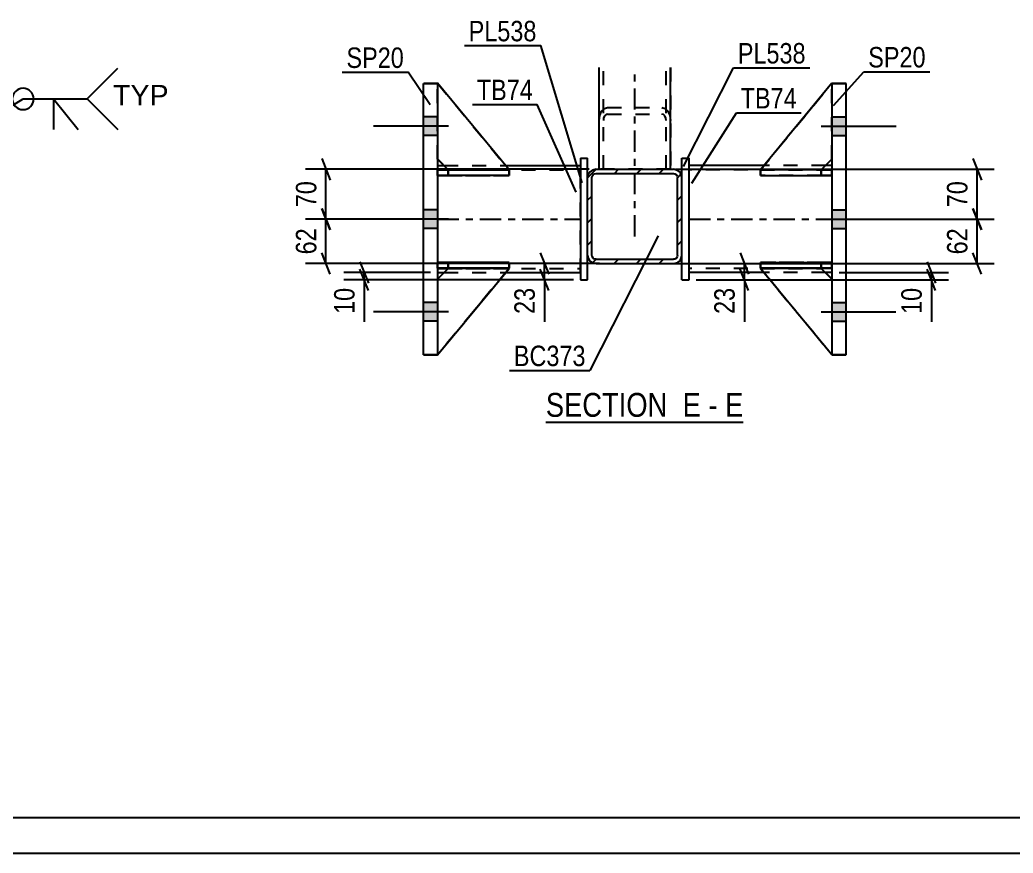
# Model space of a CAD drawing. Header units: millimetres. Extents: x -78 to 763, y -436 to 158.
# Drawn here: x 161.4 to 300.4, y -435.8 to -319.1 of the extents above; entities that cross this region are included whole.
import ezdxf

# ---------------------------------------------------------------- set-up
doc = ezdxf.new("R2010")
doc.units = ezdxf.units.MM
doc.linetypes.add('DXK_LINE_DOT2', pattern=[3.9198, 1.9599, -1.9599])
doc.linetypes.add('DXK_LINE_DOT3', pattern=[5.9187, 2.979, -0.9799, 0.9799, -0.9799])
doc.styles.add('Arial', font='ARIAL.TTF', dxfattribs={"height": 0.2})
doc.styles.add('Arial Narrow', font='ARIALN.TTF', dxfattribs={"height": 0.2})

# ---------------------------------------------------------------- blocks, each defined once
blk = doc.blocks.new('Unknown-814184979-18 - 1252')
at = {"color": 6, "linetype": 'Continuous'}
blk.add_line((235.02, -375.45), (262.66, -375.45), dxfattribs=at)
at = {"color": 0, "linetype": 'Continuous'}
for points in [[(253.12, -374.7), (253.12, -371.2), (235.02, -371.2), (235.02, -374.7)], [(256.73, -374.7), (256.73, -371.2), (254.17, -371.2), (254.17, -374.7)], [(259.06, -374.7), (259.06, -371.2), (257.78, -371.2), (257.78, -374.7)], [(262.66, -374.7), (262.66, -371.2), (260.11, -371.2), (260.11, -374.7)]]:
    blk.add_wipeout(points, dxfattribs=at)
at = {"color": 7, "linetype": 'Continuous', "style": 'Arial Narrow'}
for s, p in [('SECTION ', (235.02, -374.7)), ('E', (254.17, -374.7)), ('E', (260.11, -374.7)), ('-', (257.78, -374.7))]:
    blk.add_text(s, height=3.34, dxfattribs=at).set_placement(p)
blk = doc.blocks.new('Unknown-814184979-1135')
at = {"color": 5, "linetype": 'Continuous'}
for p, q in [((-72.57, -430.79), (758.43, -430.79)), ((-77.57, -435.79), (763.43, -435.79))]:
    blk.add_line(p, q, dxfattribs=at)
blk = doc.blocks.new('Part-814184979-1333 - 1252')
at = {"color": 7, "linetype": 'DXK_LINE_DOT2'}
for p, q in [((275.07, -328.01), (265.07, -340.12)), ((265.07, -340.12), (275.07, -328.01)), ((275.07, -338.62), (275.07, -328.01)), ((273.57, -340.12), (275.07, -338.62)), ((273.57, -340.12), (275.07, -338.62)), ((265.07, -340.12), (273.57, -340.12)), ((265.07, -340.12), (265.07, -340.12)), ((273.57, -340.12), (265.07, -340.12)), ((273.57, -340.12), (273.57, -340.12))]:
    blk.add_line(p, q, dxfattribs=at)
blk = doc.blocks.new('Bolt-814184979-1442 - 1252')
at = {"linetype": 'Continuous'}
for points in [[(277.07, -335.32), (277.07, -332.72), (275.07, -332.72), (275.07, -335.32)], [(277.07, -335.32), (277.07, -332.72), (275.07, -332.72), (275.07, -335.32)], [(277.07, -335.32), (277.07, -332.72), (275.07, -332.72), (275.07, -335.32)], [(277.07, -348.32), (277.07, -345.72), (275.07, -345.72), (275.07, -348.32)], [(277.07, -348.32), (277.07, -345.72), (275.07, -345.72), (275.07, -348.32)], [(277.07, -361.32), (277.07, -358.72), (275.07, -358.72), (275.07, -361.32)], [(277.07, -361.32), (277.07, -358.72), (275.07, -358.72), (275.07, -361.32)], [(277.07, -361.32), (277.07, -358.72), (275.07, -358.72), (275.07, -361.32)]]:
    blk.add_hatch(color=1, dxfattribs=at).paths.add_polyline_path(points)
at = {"color": 1, "linetype": 'Continuous'}
for p, q in [((275.07, -332.72), (277.07, -332.72)), ((275.07, -332.72), (277.07, -332.72)), ((275.07, -332.72), (277.07, -332.72)), ((273.57, -334.02), (284.07, -334.02)), ((273.57, -334.02), (284.07, -334.02)), ((273.57, -334.02), (284.07, -334.02)), ((275.07, -335.32), (277.07, -335.32)), ((275.07, -335.32), (277.07, -335.32)), ((275.07, -335.32), (277.07, -335.32)), ((275.07, -345.72), (277.07, -345.72)), ((275.07, -345.72), (277.07, -345.72)), ((273.57, -347.02), (284.07, -347.02)), ((273.57, -347.02), (284.07, -347.02)), ((275.07, -348.32), (277.07, -348.32)), ((275.07, -348.32), (277.07, -348.32)), ((275.07, -358.72), (277.07, -358.72)), ((275.07, -358.72), (277.07, -358.72)), ((275.07, -358.72), (277.07, -358.72)), ((273.57, -360.02), (284.07, -360.02)), ((273.57, -360.02), (284.07, -360.02)), ((273.57, -360.02), (284.07, -360.02)), ((275.07, -361.32), (277.07, -361.32)), ((275.07, -361.32), (277.07, -361.32)), ((275.07, -361.32), (277.07, -361.32))]:
    blk.add_line(p, q, dxfattribs=at)
blk = doc.blocks.new('Part-814184979-1257 - 1252')
at = {"color": 7, "linetype": 'DXK_LINE_DOT2'}
for p, q in [((242.47, -340.05), (242.47, -325.8)), ((243.07, -340.05), (243.07, -325.8)), ((251.87, -340.05), (251.87, -325.8)), ((252.47, -325.8), (252.47, -340.05)), ((252.47, -340.05), (242.47, -340.05))]:
    blk.add_line(p, q, dxfattribs=at)
at = {"color": 7, "linetype": 'DXK_LINE_DOT3'}
blk.add_line((247.47, -349.45), (247.47, -325.8), dxfattribs=at)
blk = doc.blocks.new('Part-814184979-1329 - 1252')
at = {"color": 2, "linetype": 'Continuous'}
for p, q in [((219.87, -339.52), (220.76, -339.52)), ((229.36, -339.52), (239.87, -339.52)), ((219.87, -354.52), (220.77, -354.52)), ((229.38, -354.52), (239.87, -354.52))]:
    blk.add_line(p, q, dxfattribs=at)
at = {"color": 7, "linetype": 'DXK_LINE_DOT2'}
for p, q in [((219.87, -354.52), (219.87, -339.52)), ((219.87, -340.12), (239.87, -340.12)), ((220.76, -339.52), (229.36, -339.52)), ((239.87, -354.52), (239.87, -339.52)), ((219.87, -353.92), (239.87, -353.92)), ((220.77, -354.52), (229.38, -354.52))]:
    blk.add_line(p, q, dxfattribs=at)
at = {"color": 7, "linetype": 'DXK_LINE_DOT3'}
blk.add_line((219.87, -347.02), (239.87, -347.02), dxfattribs=at)
blk = doc.blocks.new('Part-814184979-1258 - 1252')
at = {"color": 2, "linetype": 'Continuous'}
for p, q in [((242.47, -340.05), (242.47, -325.8)), ((252.47, -340.05), (252.47, -325.8))]:
    blk.add_line(p, q, dxfattribs=at)
at = {"color": 7, "linetype": 'DXK_LINE_DOT2'}
for p, q in [((243.07, -340.05), (243.07, -325.8)), ((251.87, -340.05), (251.87, -325.8)), ((242.56, -332.53), (242.82, -331.92)), ((242.82, -331.92), (243.21, -331.52)), ((243.21, -331.52), (243.67, -331.38)), ((243.44, -332.38), (243.24, -332.58)), ((243.67, -332.31), (243.44, -332.38)), ((243.67, -331.38), (251.27, -331.38)), ((243.67, -332.31), (251.27, -332.31)), ((251.27, -331.38), (251.72, -331.52)), ((251.49, -332.38), (251.27, -332.31)), ((251.69, -332.58), (251.49, -332.38)), ((251.72, -331.52), (252.11, -331.92)), ((252.11, -331.92), (252.37, -332.53)), ((242.47, -333.24), (242.56, -332.53)), ((243.11, -332.88), (243.07, -333.24)), ((243.24, -332.58), (243.11, -332.88)), ((251.82, -332.88), (251.69, -332.58)), ((251.87, -333.24), (251.82, -332.88)), ((252.37, -332.53), (252.47, -333.24)), ((252.47, -340.05), (242.47, -340.05))]:
    blk.add_line(p, q, dxfattribs=at)
blk = doc.blocks.new('Bolt-814184979-1443 - 1252')
at = {"linetype": 'Continuous'}
for points in [[(219.87, -335.32), (219.87, -332.72), (217.87, -332.72), (217.87, -335.32)], [(219.87, -335.32), (219.87, -332.72), (217.87, -332.72), (217.87, -335.32)], [(219.87, -335.32), (219.87, -332.72), (217.87, -332.72), (217.87, -335.32)], [(219.87, -348.32), (219.87, -345.72), (217.87, -345.72), (217.87, -348.32)], [(219.87, -348.32), (219.87, -345.72), (217.87, -345.72), (217.87, -348.32)], [(219.87, -361.32), (219.87, -358.72), (217.87, -358.72), (217.87, -361.32)], [(219.87, -361.32), (219.87, -358.72), (217.87, -358.72), (217.87, -361.32)], [(219.87, -361.32), (219.87, -358.72), (217.87, -358.72), (217.87, -361.32)]]:
    blk.add_hatch(color=1, dxfattribs=at).paths.add_polyline_path(points)
at = {"color": 1, "linetype": 'Continuous'}
for p, q in [((219.87, -332.72), (217.87, -332.72)), ((219.87, -332.72), (217.87, -332.72)), ((219.87, -332.72), (217.87, -332.72)), ((221.37, -334.02), (210.87, -334.02)), ((221.37, -334.02), (210.87, -334.02)), ((221.37, -334.02), (210.87, -334.02)), ((219.87, -335.32), (217.87, -335.32)), ((219.87, -335.32), (217.87, -335.32)), ((219.87, -335.32), (217.87, -335.32)), ((219.87, -345.72), (217.87, -345.72)), ((219.87, -345.72), (217.87, -345.72)), ((221.37, -347.02), (210.87, -347.02)), ((221.37, -347.02), (210.87, -347.02)), ((219.87, -348.32), (217.87, -348.32)), ((219.87, -348.32), (217.87, -348.32)), ((219.87, -358.72), (217.87, -358.72)), ((219.87, -358.72), (217.87, -358.72)), ((219.87, -358.72), (217.87, -358.72)), ((221.37, -360.02), (210.87, -360.02)), ((221.37, -360.02), (210.87, -360.02)), ((221.37, -360.02), (210.87, -360.02)), ((219.87, -361.32), (217.87, -361.32)), ((219.87, -361.32), (217.87, -361.32)), ((219.87, -361.32), (217.87, -361.32))]:
    blk.add_line(p, q, dxfattribs=at)
blk = doc.blocks.new('Part-814184979-1283 - 1252')
at = {"linetype": 'Continuous'}
h = blk.add_hatch(dxfattribs=at)
h.set_pattern_fill('', scale=0.7, style=0, pattern_type=0)
h.set_pattern_definition([(45, (242.0651, -340.0547), (-1.57154, 1.57154), [])])
h.paths.add_polyline_path([(252.87, -340.05), (242.07, -340.05), (241.61, -340.15), (241.22, -340.41), (240.96, -340.8), (240.87, -341.25), (240.87, -352.05), (240.96, -352.51), (241.22, -352.9), (241.61, -353.16), (242.07, -353.25), (252.87, -353.25), (253.32, -353.16), (253.71, -352.9), (253.97, -352.51), (254.07, -352.05), (254.07, -341.25), (253.97, -340.8), (253.71, -340.41), (253.32, -340.15)])
h.paths.add_polyline_path([(253.42, -341.03), (253.47, -341.25), (253.47, -352.05), (253.42, -352.28), (253.29, -352.48), (253.09, -352.61), (252.87, -352.65), (242.07, -352.65), (241.84, -352.61), (241.64, -352.48), (241.51, -352.28), (241.47, -352.05), (241.47, -341.25), (241.51, -341.03), (241.64, -340.83), (241.84, -340.7), (242.07, -340.65), (252.87, -340.65), (253.09, -340.7), (253.29, -340.83)])
at = {"color": 2, "linetype": 'Continuous'}
for p, q in [((242.07, -340.05), (241.61, -340.15)), ((241.64, -340.83), (241.84, -340.7)), ((241.84, -340.7), (242.07, -340.65)), ((242.07, -340.05), (242.07, -340.05)), ((242.07, -340.05), (252.87, -340.05)), ((242.07, -340.65), (242.07, -340.65)), ((242.07, -340.65), (252.87, -340.65)), ((252.87, -340.05), (252.87, -340.05)), ((253.32, -340.15), (252.87, -340.05)), ((252.87, -340.65), (252.87, -340.65)), ((252.87, -340.65), (253.09, -340.7)), ((253.09, -340.7), (253.29, -340.83)), ((240.96, -340.8), (240.87, -341.25)), ((240.87, -341.25), (240.87, -341.25)), ((240.87, -352.05), (240.87, -341.25)), ((241.47, -341.25), (241.51, -341.03)), ((241.47, -341.25), (241.47, -341.25)), ((241.47, -352.05), (241.47, -341.25)), ((241.51, -341.03), (241.64, -340.83)), ((253.29, -340.83), (253.42, -341.03)), ((253.42, -341.03), (253.47, -341.25)), ((253.47, -341.25), (253.47, -341.25)), ((253.47, -352.05), (253.47, -341.25)), ((254.07, -341.25), (253.97, -340.8)), ((254.07, -341.25), (254.07, -341.25)), ((254.07, -352.05), (254.07, -341.25)), ((240.87, -352.05), (240.87, -352.05)), ((240.87, -352.05), (240.96, -352.51)), ((241.47, -352.05), (241.47, -352.05)), ((241.51, -352.28), (241.47, -352.05)), ((241.64, -352.48), (241.51, -352.28)), ((241.61, -353.16), (242.07, -353.25)), ((241.84, -352.61), (241.64, -352.48)), ((242.07, -352.65), (241.84, -352.61)), ((242.07, -352.65), (242.07, -352.65)), ((242.07, -352.65), (252.87, -352.65)), ((242.07, -353.25), (242.07, -353.25)), ((242.07, -353.25), (252.87, -353.25)), ((253.09, -352.61), (252.87, -352.65)), ((252.87, -352.65), (252.87, -352.65)), ((252.87, -353.25), (253.32, -353.16)), ((252.87, -353.25), (252.87, -353.25)), ((253.29, -352.48), (253.09, -352.61)), ((253.42, -352.28), (253.29, -352.48)), ((253.47, -352.05), (253.42, -352.28)), ((253.47, -352.05), (253.47, -352.05)), ((253.97, -352.51), (254.07, -352.05)), ((254.07, -352.05), (254.07, -352.05))]:
    blk.add_line(p, q, dxfattribs=at)
at = {"color": 7, "linetype": 'DXK_LINE_DOT3'}
blk.add_line((247.47, -346.65), (247.47, -346.65), dxfattribs=at)
at = {"color": 2, "linetype": 'Continuous'}
for centre, start, end in [((242.07, -341.25), 112.5, 157.5), ((252.87, -341.25), 22.5, 67.5), ((242.07, -352.05), 202.5, 247.5), ((252.87, -352.05), 292.5, 337.5)]:
    blk.add_arc(centre, 1.2, start, end, dxfattribs=at)
blk = doc.blocks.new('Part-814184979-1304 - 1252')
at = {"color": 2, "linetype": 'Continuous'}
for p, q in [((265.57, -339.52), (255.07, -339.52)), ((275.07, -339.52), (274.17, -339.52)), ((265.55, -354.52), (255.07, -354.52)), ((275.07, -354.52), (274.16, -354.52))]:
    blk.add_line(p, q, dxfattribs=at)
at = {"color": 7, "linetype": 'DXK_LINE_DOT2'}
for p, q in [((255.07, -354.52), (255.07, -339.52)), ((275.07, -340.12), (255.07, -340.12)), ((274.17, -339.52), (265.57, -339.52)), ((275.07, -339.52), (275.07, -354.52)), ((275.07, -353.92), (255.07, -353.92)), ((274.16, -354.52), (265.55, -354.52))]:
    blk.add_line(p, q, dxfattribs=at)
at = {"color": 7, "linetype": 'DXK_LINE_DOT3'}
blk.add_line((255.07, -347.02), (275.07, -347.02), dxfattribs=at)
blk = doc.blocks.new('Part-814184979-1319 - 1252')
at = {"color": 2, "linetype": 'Continuous'}
for p, q in [((254.07, -338.51), (255.07, -338.51)), ((254.07, -341.25), (254.07, -338.51)), ((255.07, -355.51), (255.07, -338.51)), ((254.07, -355.51), (254.07, -352.05)), ((254.07, -355.51), (255.07, -355.51))]:
    blk.add_line(p, q, dxfattribs=at)
at = {"color": 7, "linetype": 'DXK_LINE_DOT2'}
for p, q in [((254.07, -338.51), (255.07, -338.51)), ((254.07, -352.05), (254.07, -341.25)), ((254.07, -355.51), (255.07, -355.51))]:
    blk.add_line(p, q, dxfattribs=at)
blk = doc.blocks.new('Part-814184979-1324 - 1252')
at = {"color": 2, "linetype": 'Continuous'}
for p, q in [((239.87, -338.51), (240.87, -338.51)), ((239.87, -338.51), (239.87, -355.51)), ((240.87, -341.25), (240.87, -338.51)), ((240.87, -355.51), (240.87, -352.05)), ((239.87, -355.51), (240.87, -355.51))]:
    blk.add_line(p, q, dxfattribs=at)
at = {"color": 7, "linetype": 'DXK_LINE_DOT2'}
for p, q in [((239.87, -338.51), (240.87, -338.51)), ((240.87, -352.05), (240.87, -341.25)), ((239.87, -355.51), (240.87, -355.51))]:
    blk.add_line(p, q, dxfattribs=at)
blk = doc.blocks.new('Part-814184979-1330 - 1252')
at = {"color": 2, "linetype": 'Continuous'}
for p, q in [((265.07, -353.92), (265.07, -353.92)), ((273.57, -353.92), (265.07, -353.92)), ((275.07, -366.01), (265.07, -353.92)), ((273.57, -353.92), (273.57, -353.92)), ((273.57, -353.92), (275.07, -355.42))]:
    blk.add_line(p, q, dxfattribs=at)
at = {"color": 7, "linetype": 'DXK_LINE_DOT2'}
for p, q in [((265.07, -353.92), (273.57, -353.92)), ((275.07, -366.01), (265.07, -353.92)), ((273.57, -353.92), (275.07, -355.42)), ((275.07, -355.42), (275.07, -366.01))]:
    blk.add_line(p, q, dxfattribs=at)
blk = doc.blocks.new('Part-814184979-1331 - 1252')
at = {"color": 7, "linetype": 'DXK_LINE_DOT2'}
for p, q in [((265.07, -353.92), (273.57, -353.92)), ((275.07, -366.01), (265.07, -353.92)), ((265.07, -353.92), (265.07, -353.92)), ((273.57, -353.92), (265.07, -353.92)), ((265.07, -353.92), (275.07, -366.01)), ((273.57, -353.92), (275.07, -355.42)), ((273.57, -353.92), (273.57, -353.92)), ((275.07, -355.42), (273.57, -353.92)), ((275.07, -355.42), (275.07, -366.01))]:
    blk.add_line(p, q, dxfattribs=at)
blk = doc.blocks.new('Part-814184979-1332 - 1252')
at = {"color": 2, "linetype": 'Continuous'}
for p, q in [((275.07, -328.01), (265.07, -340.12)), ((273.58, -340.11), (275.07, -338.62)), ((266.31, -340.12), (265.07, -340.12)), ((265.07, -340.12), (265.07, -340.12))]:
    blk.add_line(p, q, dxfattribs=at)
at = {"color": 7, "linetype": 'DXK_LINE_DOT2'}
for p, q in [((265.07, -340.12), (275.07, -328.01)), ((275.07, -338.62), (275.07, -328.01)), ((273.57, -340.12), (275.07, -338.62)), ((273.57, -340.12), (265.07, -340.12)), ((273.57, -340.12), (266.31, -340.12)), ((273.57, -340.12), (273.58, -340.11)), ((273.57, -340.12), (273.57, -340.12))]:
    blk.add_line(p, q, dxfattribs=at)
blk = doc.blocks.new('Part-814184979-1334 - 1252')
at = {"color": 7, "linetype": 'DXK_LINE_DOT2'}
for p, q in [((265.07, -353.91), (265.07, -353.11)), ((265.07, -353.11), (273.57, -353.11)), ((275.07, -353.11), (265.07, -353.11)), ((273.57, -353.91), (273.57, -353.11)), ((273.57, -353.11), (275.07, -353.11)), ((275.07, -353.91), (275.07, -353.11)), ((275.07, -353.91), (275.07, -353.11)), ((275.07, -353.11), (275.07, -353.11)), ((273.57, -353.91), (265.07, -353.91)), ((265.07, -353.91), (275.07, -353.91)), ((275.07, -353.91), (273.57, -353.91)), ((275.07, -353.91), (275.07, -353.91))]:
    blk.add_line(p, q, dxfattribs=at)
blk = doc.blocks.new('Part-814184979-1335 - 1252')
at = {"color": 7, "linetype": 'DXK_LINE_DOT2'}
for p, q in [((265.07, -340.91), (265.07, -340.11)), ((265.07, -340.11), (273.57, -340.11)), ((275.07, -340.11), (265.07, -340.11)), ((273.57, -340.91), (273.57, -340.11)), ((273.57, -340.11), (275.07, -340.11)), ((275.07, -340.91), (275.07, -340.11)), ((275.07, -340.91), (275.07, -340.11)), ((275.07, -340.11), (275.07, -340.11)), ((273.57, -340.91), (265.07, -340.91)), ((265.07, -340.91), (275.07, -340.91)), ((275.07, -340.91), (273.57, -340.91)), ((275.07, -340.91), (275.07, -340.91))]:
    blk.add_line(p, q, dxfattribs=at)
blk = doc.blocks.new('Part-814184979-1336 - 1252')
at = {"color": 2, "linetype": 'Continuous'}
for p, q in [((265.07, -353.11), (275.07, -353.11)), ((265.07, -353.11), (265.07, -353.91)), ((275.07, -353.11), (275.07, -353.11)), ((275.07, -353.91), (275.07, -353.11)), ((275.07, -353.91), (265.07, -353.91))]:
    blk.add_line(p, q, dxfattribs=at)
at = {"color": 7, "linetype": 'DXK_LINE_DOT2'}
for p, q in [((273.57, -353.11), (265.07, -353.11)), ((275.07, -353.11), (273.57, -353.11)), ((273.57, -353.11), (273.57, -353.91)), ((275.07, -353.11), (275.07, -353.11)), ((265.07, -353.91), (273.57, -353.91)), ((273.57, -353.91), (275.07, -353.91))]:
    blk.add_line(p, q, dxfattribs=at)
blk = doc.blocks.new('Part-814184979-1337 - 1252')
at = {"color": 2, "linetype": 'Continuous'}
for p, q in [((265.07, -340.11), (265.07, -340.11)), ((265.07, -340.11), (265.07, -340.91)), ((275.07, -340.11), (266.31, -340.11)), ((275.07, -340.11), (275.07, -340.11)), ((275.07, -340.11), (275.07, -340.91)), ((265.07, -340.91), (275.07, -340.91))]:
    blk.add_line(p, q, dxfattribs=at)
at = {"color": 7, "linetype": 'DXK_LINE_DOT2'}
for p, q in [((266.31, -340.11), (265.07, -340.11)), ((273.57, -340.11), (265.07, -340.11)), ((273.57, -340.11), (275.07, -340.11)), ((273.57, -340.11), (273.57, -340.91)), ((275.07, -340.11), (275.07, -340.11)), ((265.07, -340.91), (273.57, -340.91)), ((273.57, -340.91), (275.07, -340.91))]:
    blk.add_line(p, q, dxfattribs=at)
blk = doc.blocks.new('Part-814184979-1338 - 1252')
at = {"color": 2, "linetype": 'Continuous'}
for p, q in [((221.36, -353.92), (219.86, -355.42)), ((219.86, -366.01), (229.86, -353.92)), ((229.86, -353.92), (221.36, -353.92)), ((221.36, -353.92), (221.36, -353.92)), ((229.86, -353.92), (229.86, -353.92))]:
    blk.add_line(p, q, dxfattribs=at)
at = {"color": 7, "linetype": 'DXK_LINE_DOT2'}
for p, q in [((219.86, -355.42), (221.36, -353.92)), ((219.86, -366.01), (229.86, -353.92)), ((221.36, -353.92), (229.86, -353.92)), ((219.86, -355.42), (219.86, -366.01))]:
    blk.add_line(p, q, dxfattribs=at)
blk = doc.blocks.new('Part-814184979-1339 - 1252')
at = {"color": 7, "linetype": 'DXK_LINE_DOT2'}
for p, q in [((221.36, -353.92), (219.86, -355.42)), ((219.86, -366.01), (229.86, -353.92)), ((219.86, -355.42), (221.36, -353.92)), ((229.86, -353.92), (219.86, -366.01)), ((229.86, -353.92), (221.36, -353.92)), ((221.36, -353.92), (221.36, -353.92)), ((221.36, -353.92), (229.86, -353.92)), ((229.86, -353.92), (229.86, -353.92)), ((219.86, -355.42), (219.86, -366.01))]:
    blk.add_line(p, q, dxfattribs=at)
blk = doc.blocks.new('Part-814184979-1340 - 1252')
at = {"color": 2, "linetype": 'Continuous'}
for p, q in [((229.86, -340.12), (219.86, -328.01)), ((221.35, -340.11), (219.86, -338.62)), ((228.62, -340.12), (229.86, -340.12)), ((229.86, -340.12), (229.86, -340.12))]:
    blk.add_line(p, q, dxfattribs=at)
at = {"color": 7, "linetype": 'DXK_LINE_DOT2'}
for p, q in [((219.86, -338.62), (219.86, -328.01)), ((219.86, -328.01), (229.86, -340.12)), ((221.36, -340.12), (219.86, -338.62)), ((221.36, -340.12), (221.35, -340.11)), ((229.86, -340.12), (221.36, -340.12)), ((221.36, -340.12), (221.36, -340.12)), ((221.36, -340.12), (228.62, -340.12))]:
    blk.add_line(p, q, dxfattribs=at)
blk = doc.blocks.new('Part-814184979-1341 - 1252')
at = {"color": 7, "linetype": 'DXK_LINE_DOT2'}
for p, q in [((219.86, -338.62), (219.86, -328.01)), ((219.86, -328.01), (229.86, -340.12)), ((219.86, -328.01), (229.86, -340.12)), ((221.36, -340.12), (219.86, -338.62)), ((221.36, -340.12), (219.86, -338.62)), ((229.86, -340.12), (221.36, -340.12)), ((221.36, -340.12), (221.36, -340.12)), ((221.36, -340.12), (229.86, -340.12)), ((229.86, -340.12), (229.86, -340.12))]:
    blk.add_line(p, q, dxfattribs=at)
blk = doc.blocks.new('Part-814184979-1342 - 1252')
at = {"color": 7, "linetype": 'DXK_LINE_DOT2'}
for p, q in [((219.86, -353.11), (221.36, -353.11)), ((229.86, -353.11), (219.86, -353.11)), ((219.86, -353.11), (219.86, -353.11)), ((219.86, -353.11), (219.86, -353.91)), ((219.86, -353.11), (219.86, -353.91)), ((221.36, -353.11), (229.86, -353.11)), ((221.36, -353.11), (221.36, -353.91)), ((229.86, -353.11), (229.86, -353.91)), ((221.36, -353.91), (219.86, -353.91)), ((219.86, -353.91), (229.86, -353.91)), ((219.86, -353.91), (219.86, -353.91)), ((229.86, -353.91), (221.36, -353.91))]:
    blk.add_line(p, q, dxfattribs=at)
blk = doc.blocks.new('Part-814184979-1343 - 1252')
at = {"color": 7, "linetype": 'DXK_LINE_DOT2'}
for p, q in [((219.86, -340.11), (221.36, -340.11)), ((229.86, -340.11), (219.86, -340.11)), ((219.86, -340.11), (219.86, -340.11)), ((219.86, -340.11), (219.86, -340.91)), ((219.86, -340.11), (219.86, -340.91)), ((221.36, -340.11), (229.86, -340.11)), ((221.36, -340.11), (221.36, -340.91)), ((229.86, -340.11), (229.86, -340.91)), ((221.36, -340.91), (219.86, -340.91)), ((219.86, -340.91), (229.86, -340.91)), ((219.86, -340.91), (219.86, -340.91)), ((229.86, -340.91), (221.36, -340.91))]:
    blk.add_line(p, q, dxfattribs=at)
blk = doc.blocks.new('Part-814184979-1344 - 1252')
at = {"color": 2, "linetype": 'Continuous'}
for p, q in [((219.86, -353.91), (219.86, -353.11)), ((229.86, -353.11), (219.86, -353.11)), ((229.86, -353.91), (229.86, -353.11)), ((229.86, -353.91), (219.86, -353.91)), ((219.86, -353.91), (219.86, -353.91))]:
    blk.add_line(p, q, dxfattribs=at)
at = {"color": 7, "linetype": 'DXK_LINE_DOT2'}
for p, q in [((221.36, -353.11), (219.86, -353.11)), ((221.36, -353.91), (221.36, -353.11)), ((229.86, -353.11), (221.36, -353.11)), ((219.86, -353.91), (221.36, -353.91)), ((221.36, -353.91), (229.86, -353.91))]:
    blk.add_line(p, q, dxfattribs=at)
blk = doc.blocks.new('Part-814184979-1345 - 1252')
at = {"color": 2, "linetype": 'Continuous'}
for p, q in [((219.86, -340.91), (219.86, -340.11)), ((219.86, -340.11), (228.62, -340.11)), ((229.86, -340.91), (229.86, -340.11)), ((229.86, -340.11), (229.86, -340.11)), ((229.86, -340.91), (219.86, -340.91)), ((219.86, -340.91), (219.86, -340.91))]:
    blk.add_line(p, q, dxfattribs=at)
at = {"color": 7, "linetype": 'DXK_LINE_DOT2'}
for p, q in [((221.36, -340.11), (219.86, -340.11)), ((221.36, -340.91), (221.36, -340.11)), ((221.36, -340.11), (229.86, -340.11)), ((219.86, -340.91), (221.36, -340.91)), ((221.36, -340.91), (229.86, -340.91))]:
    blk.add_line(p, q, dxfattribs=at)
blk = doc.blocks.new('Part-814184979-1360 - 1252')
at = {"color": 2, "linetype": 'Continuous'}
for p, q in [((275.07, -328.02), (277.07, -328.02)), ((275.07, -328.02), (275.07, -328.02)), ((275.07, -328.02), (275.07, -366.02)), ((277.07, -328.02), (277.07, -328.02)), ((277.07, -366.02), (277.07, -328.02)), ((277.07, -366.02), (275.07, -366.02))]:
    blk.add_line(p, q, dxfattribs=at)
at = {"color": 7, "linetype": 'DXK_LINE_DOT2'}
for p, q in [((277.07, -328.02), (275.07, -328.02)), ((275.07, -366.02), (275.07, -366.02)), ((275.07, -366.02), (277.07, -366.02)), ((277.07, -366.02), (277.07, -366.02))]:
    blk.add_line(p, q, dxfattribs=at)
blk = doc.blocks.new('Part-814184979-1365 - 1252')
at = {"color": 2, "linetype": 'Continuous'}
for p, q in [((217.87, -328.02), (217.87, -328.02)), ((217.87, -328.02), (219.87, -328.02)), ((217.87, -366.02), (217.87, -328.02)), ((219.87, -328.02), (219.87, -328.02)), ((219.87, -366.02), (219.87, -328.02)), ((219.87, -366.02), (217.87, -366.02))]:
    blk.add_line(p, q, dxfattribs=at)
at = {"color": 7, "linetype": 'DXK_LINE_DOT2'}
for p, q in [((219.87, -328.02), (217.87, -328.02)), ((217.87, -366.02), (217.87, -366.02)), ((217.87, -366.02), (219.87, -366.02)), ((219.87, -366.02), (219.87, -366.02))]:
    blk.add_line(p, q, dxfattribs=at)
blk = doc.blocks.new('StraightDimension-814184979-1550 - 1252')
at = {"color": 7, "linetype": 'Continuous'}
for p, q in [((294.8, -338.55), (296, -341.55)), ((253.15, -340.05), (297.8, -340.05)), ((295.4, -347.02), (295.4, -340.05)), ((296, -348.52), (294.8, -345.52)), ((282.84, -347.02), (297.8, -347.02))]:
    blk.add_line(p, q, dxfattribs=at)
at = {"color": 0}
blk.add_wipeout([(294.65, -341.11), (290.45, -341.11), (290.45, -345.96), (294.65, -345.96)], dxfattribs=at)
at = {"color": 3, "style": 'Arial Narrow'}
blk.add_text('70', height=2.863, rotation=90.0002, dxfattribs=at).set_placement((294.05, -345.36))
blk = doc.blocks.new('StraightDimension-814184979-1577 - 1252')
at = {"color": 7, "linetype": 'Continuous'}
for p, q in [((208.98, -353.01), (210.18, -356.01)), ((218.87, -354.51), (206.73, -354.51)), ((210.18, -357.01), (208.98, -354.01)), ((209.58, -355.51), (209.58, -354.51)), ((238.87, -355.51), (206.73, -355.51)), ((209.58, -355.51), (209.58, -361.42)), ((209.58, -355.51), (209.58, -361.42))]:
    blk.add_line(p, q, dxfattribs=at)
at = {"color": 0}
blk.add_wipeout([(208.83, -356.04), (204.63, -356.04), (204.63, -360.9), (208.83, -360.9)], dxfattribs=at)
at = {"color": 3, "style": 'Arial Narrow'}
blk.add_text('10', height=2.863, rotation=90.0002, dxfattribs=at).set_placement((208.23, -360.3))
blk = doc.blocks.new('StraightDimension-814184979-1496 - 1252')
at = {"color": 7, "linetype": 'Continuous'}
for p, q in [((203.63, -345.52), (204.83, -348.52)), ((211.62, -347.02), (201.38, -347.02)), ((204.23, -353.25), (204.23, -347.02)), ((204.83, -354.75), (203.63, -351.75)), ((241.07, -353.25), (201.38, -353.25))]:
    blk.add_line(p, q, dxfattribs=at)
at = {"color": 0}
blk.add_wipeout([(203.48, -347.71), (199.28, -347.71), (199.28, -352.56), (203.48, -352.56)], dxfattribs=at)
at = {"color": 3, "style": 'Arial Narrow'}
blk.add_text('62', height=2.863, rotation=90.0002, dxfattribs=at).set_placement((202.88, -351.96))
blk = doc.blocks.new('StraightDimension-814184979-1526 - 1252')
at = {"color": 7, "linetype": 'Continuous'}
for p, q in [((262.21, -351.75), (263.41, -354.75)), ((252.61, -353.25), (265.21, -353.25)), ((262.81, -355.51), (262.81, -353.25)), ((263.41, -357.01), (262.21, -354.01)), ((256.07, -355.51), (265.21, -355.51)), ((262.81, -355.51), (262.81, -361.42)), ((262.81, -355.51), (262.81, -361.42))]:
    blk.add_line(p, q, dxfattribs=at)
at = {"color": 0}
blk.add_wipeout([(262.06, -356.04), (257.86, -356.04), (257.86, -360.9), (262.06, -360.9)], dxfattribs=at)
at = {"color": 3, "style": 'Arial Narrow'}
blk.add_text('23', height=2.863, rotation=90.0002, dxfattribs=at).set_placement((261.46, -360.3))
blk = doc.blocks.new('StraightDimension-814184979-1481 - 1252')
at = {"color": 7, "linetype": 'Continuous'}
for p, q in [((234.22, -351.75), (235.42, -354.75)), ((242.52, -353.25), (231.97, -353.25)), ((234.82, -355.51), (234.82, -353.25)), ((235.42, -357.01), (234.22, -354.01)), ((238.87, -355.51), (231.97, -355.51)), ((234.82, -355.51), (234.82, -361.42)), ((234.82, -355.51), (234.82, -361.42))]:
    blk.add_line(p, q, dxfattribs=at)
at = {"color": 0}
blk.add_wipeout([(234.07, -356.04), (229.87, -356.04), (229.87, -360.9), (234.07, -360.9)], dxfattribs=at)
at = {"color": 3, "style": 'Arial Narrow'}
blk.add_text('23', height=2.863, rotation=90.0002, dxfattribs=at).set_placement((233.47, -360.3))
blk = doc.blocks.new('StraightDimension-814184979-1509 - 1252')
at = {"color": 7, "linetype": 'Continuous'}
for p, q in [((203.63, -338.55), (204.83, -341.55)), ((241.07, -340.05), (201.38, -340.05)), ((204.23, -347.02), (204.23, -340.05)), ((204.83, -348.52), (203.63, -345.52)), ((211.62, -347.02), (201.38, -347.02))]:
    blk.add_line(p, q, dxfattribs=at)
at = {"color": 0}
blk.add_wipeout([(203.48, -341.11), (199.28, -341.11), (199.28, -345.96), (203.48, -345.96)], dxfattribs=at)
at = {"color": 3, "style": 'Arial Narrow'}
blk.add_text('70', height=2.863, rotation=90.0002, dxfattribs=at).set_placement((202.88, -345.36))
blk = doc.blocks.new('StraightDimension-814184979-1537 - 1252')
at = {"color": 7, "linetype": 'Continuous'}
for p, q in [((294.8, -345.52), (296, -348.52)), ((282.84, -347.02), (297.8, -347.02)), ((295.4, -353.25), (295.4, -347.02)), ((296, -354.75), (294.8, -351.75)), ((252.48, -353.25), (297.8, -353.25))]:
    blk.add_line(p, q, dxfattribs=at)
at = {"color": 0}
blk.add_wipeout([(294.65, -347.71), (290.45, -347.71), (290.45, -352.56), (294.65, -352.56)], dxfattribs=at)
at = {"color": 3, "style": 'Arial Narrow'}
blk.add_text('62', height=2.863, rotation=90.0002, dxfattribs=at).set_placement((294.05, -351.96))
blk = doc.blocks.new('StraightDimension-814184979-1566 - 1252')
at = {"color": 7, "linetype": 'Continuous'}
for p, q in [((288.4, -353.01), (289.6, -356.01)), ((276.07, -354.51), (291.4, -354.51)), ((289.6, -357.01), (288.4, -354.01)), ((289, -355.51), (289, -354.51)), ((256.07, -355.51), (291.4, -355.51)), ((289, -355.51), (289, -361.42)), ((289, -355.51), (289, -361.42))]:
    blk.add_line(p, q, dxfattribs=at)
at = {"color": 0}
blk.add_wipeout([(288.25, -356.04), (284.05, -356.04), (284.05, -360.9), (288.25, -360.9)], dxfattribs=at)
at = {"color": 3, "style": 'Arial Narrow'}
blk.add_text('10', height=2.863, rotation=90.0002, dxfattribs=at).set_placement((287.65, -360.3))
blk = doc.blocks.new('Mark-814184979-1278 - 1252')
at = {"color": 0}
blk.add_wipeout([(240.59, -367.6), (240.59, -364.6), (230.54, -364.6), (230.54, -367.6)], dxfattribs=at)
blk.add_wipeout([(240.59, -367.6), (240.59, -364.6), (230.54, -364.6), (230.54, -367.6)], dxfattribs=at)
at = {"color": 30, "linetype": 'Continuous'}
for p in [(250.76, -349.38), (229.94, -368.2)]:
    blk.add_line(p, (241.19, -368.2), dxfattribs=at)
at = {"color": 3, "style": 'Arial Narrow'}
blk.add_text('BC373', height=2.863, dxfattribs=at).set_placement((230.54, -367.6))
blk = doc.blocks.new('Mark-814184979-1315 - 1252')
at = {"color": 0}
blk.add_wipeout([(271.4, -325.24), (271.4, -322.24), (261.9, -322.24), (261.9, -325.24)], dxfattribs=at)
blk.add_wipeout([(271.4, -325.24), (271.4, -322.24), (261.9, -322.24), (261.9, -325.24)], dxfattribs=at)
at = {"color": 30, "linetype": 'Continuous'}
for p, q in [((254.31, -339.68), (261.3, -325.84)), ((261.3, -325.84), (272, -325.84))]:
    blk.add_line(p, q, dxfattribs=at)
at = {"color": 3, "style": 'Arial Narrow'}
blk.add_text('PL538', height=2.863, dxfattribs=at).set_placement((261.9, -325.24))
blk = doc.blocks.new('Mark-814184979-1300 - 1252')
at = {"color": 0}
blk.add_wipeout([(270.15, -331.53), (270.15, -328.53), (262.3, -328.53), (262.3, -331.53)], dxfattribs=at)
blk.add_wipeout([(270.15, -331.53), (270.15, -328.53), (262.3, -328.53), (262.3, -331.53)], dxfattribs=at)
at = {"color": 30, "linetype": 'Continuous'}
for p, q in [((255.45, -342.01), (261.7, -332.13)), ((261.7, -332.13), (270.75, -332.13))]:
    blk.add_line(p, q, dxfattribs=at)
at = {"color": 3, "style": 'Arial Narrow'}
blk.add_text('TB74', height=2.863, dxfattribs=at).set_placement((262.3, -331.53))
blk = doc.blocks.new('Mark-814184979-1320 - 1252')
at = {"color": 0}
blk.add_wipeout([(233.71, -322.13), (233.71, -319.13), (224.21, -319.13), (224.21, -322.13)], dxfattribs=at)
blk.add_wipeout([(233.71, -322.13), (233.71, -319.13), (224.21, -319.13), (224.21, -322.13)], dxfattribs=at)
at = {"color": 30, "linetype": 'Continuous'}
for p in [(223.61, -322.73), (240.09, -341.94)]:
    blk.add_line(p, (234.31, -322.73), dxfattribs=at)
at = {"color": 3, "style": 'Arial Narrow'}
blk.add_text('PL538', height=2.863, dxfattribs=at).set_placement((224.21, -322.13))
blk = doc.blocks.new('Mark-814184979-1325 - 1252')
at = {"color": 0}
blk.add_wipeout([(233.21, -330.37), (233.21, -327.37), (225.35, -327.37), (225.35, -330.37)], dxfattribs=at)
blk.add_wipeout([(233.21, -330.37), (233.21, -327.37), (225.35, -327.37), (225.35, -330.37)], dxfattribs=at)
at = {"color": 30, "linetype": 'Continuous'}
for p in [(224.75, -330.97), (239.28, -343.24)]:
    blk.add_line(p, (233.81, -330.97), dxfattribs=at)
at = {"color": 3, "style": 'Arial Narrow'}
blk.add_text('TB74', height=2.863, dxfattribs=at).set_placement((225.35, -330.37))
blk = doc.blocks.new('Mark-814184979-1356 - 1252')
at = {"color": 0}
blk.add_wipeout([(288.2, -325.79), (288.2, -322.79), (280.16, -322.79), (280.16, -325.79)], dxfattribs=at)
blk.add_wipeout([(288.2, -325.79), (288.2, -322.79), (280.16, -322.79), (280.16, -325.79)], dxfattribs=at)
at = {"color": 30, "linetype": 'Continuous'}
for p, q in [((275.28, -331.1), (279.56, -326.39)), ((279.56, -326.39), (288.8, -326.39))]:
    blk.add_line(p, q, dxfattribs=at)
at = {"color": 3, "style": 'Arial Narrow'}
blk.add_text('SP20', height=2.863, dxfattribs=at).set_placement((280.16, -325.79))
blk = doc.blocks.new('Mark-814184979-1361 - 1252')
at = {"color": 0}
blk.add_wipeout([(215.14, -325.86), (215.14, -322.86), (207.1, -322.86), (207.1, -325.86)], dxfattribs=at)
blk.add_wipeout([(215.14, -325.86), (215.14, -322.86), (207.1, -322.86), (207.1, -325.86)], dxfattribs=at)
at = {"color": 30, "linetype": 'Continuous'}
for p in [(206.5, -326.46), (218.83, -331.04)]:
    blk.add_line(p, (215.74, -326.46), dxfattribs=at)
at = {"color": 3, "style": 'Arial Narrow'}
blk.add_text('SP20', height=2.863, dxfattribs=at).set_placement((207.1, -325.86))
blk = doc.blocks.new('WeldMark-814184979-1877 - 1615')
at = {"linetype": 'Continuous'}
blk.add_hatch(color=30, dxfattribs=at).paths.add_polyline_path([(146.59, -340.33), (143.64, -341.25), (145.81, -339.05)])
at = {"color": 30, "linetype": 'Continuous'}
for p, q in [((143.64, -341.25), (161.81, -330.2)), ((161.81, -330.2), (170.81, -330.2))]:
    blk.add_line(p, q, dxfattribs=at)
at = {"color": 3, "linetype": 'Continuous'}
for q in [(169.52, -334.48), (166.09, -334.48)]:
    blk.add_line((166.09, -330.2), q, dxfattribs=at)
for start, end in [(90, 270), (270, 90)]:
    blk.add_arc((161.81, -330.2), 1.5, start, end, dxfattribs=at)
at = {"color": 0, "linetype": 'Continuous'}
blk.add_wipeout([(182.18, -331.1), (182.18, -328.1), (174.41, -328.1), (174.41, -331.1)], dxfattribs=at)
blk.add_wipeout([(182.18, -331.1), (182.18, -328.1), (174.41, -328.1), (174.41, -331.1)], dxfattribs=at)
at = {"color": 3, "linetype": 'Continuous'}
for q in [(175.09, -325.91), (175.09, -334.48)]:
    blk.add_line((170.81, -330.2), q, dxfattribs=at)
at = {"color": 3, "linetype": 'Continuous', "style": 'Arial'}
blk.add_text('TYP', height=2.865, dxfattribs=at).set_placement((174.41, -331.1))

msp = doc.modelspace()

# ---------------------------------------------------------------- block references
for name in ['Part-814184979-1257 - 1252', 'Part-814184979-1258 - 1252', 'Part-814184979-1365 - 1252', 'Part-814184979-1340 - 1252', 'Part-814184979-1341 - 1252', 'Part-814184979-1333 - 1252', 'Part-814184979-1332 - 1252', 'Part-814184979-1360 - 1252', 'Bolt-814184979-1443 - 1252', 'Bolt-814184979-1442 - 1252', 'Part-814184979-1324 - 1252', 'Part-814184979-1319 - 1252', 'Part-814184979-1343 - 1252', 'Part-814184979-1345 - 1252', 'Part-814184979-1329 - 1252', 'Part-814184979-1283 - 1252', 'Part-814184979-1304 - 1252', 'Part-814184979-1335 - 1252', 'Part-814184979-1337 - 1252', 'Part-814184979-1342 - 1252', 'Part-814184979-1344 - 1252', 'Part-814184979-1334 - 1252', 'Part-814184979-1336 - 1252', 'Part-814184979-1338 - 1252', 'Part-814184979-1339 - 1252', 'Part-814184979-1330 - 1252', 'Part-814184979-1331 - 1252', 'Unknown-814184979-18 - 1252']:
    msp.add_blockref(name, (0, 0))

# ---------------------------------------------------------------- next in the draw order: block references
msp.add_blockref('Unknown-814184979-1135', (0, 0))

# ---------------------------------------------------------------- next in the draw order: block references
for name in ['Mark-814184979-1361 - 1252', 'Mark-814184979-1356 - 1252', 'WeldMark-814184979-1877 - 1615', 'StraightDimension-814184979-1550 - 1252', 'StraightDimension-814184979-1526 - 1252', 'StraightDimension-814184979-1577 - 1252']:
    msp.add_blockref(name, (0, 0))

# ---------------------------------------------------------------- next in the draw order: block references
for name in ['Mark-814184979-1315 - 1252', 'StraightDimension-814184979-1496 - 1252', 'StraightDimension-814184979-1537 - 1252']:
    msp.add_blockref(name, (0, 0))

# ---------------------------------------------------------------- next in the draw order: block references
for name in ['Mark-814184979-1300 - 1252', 'StraightDimension-814184979-1509 - 1252', 'StraightDimension-814184979-1481 - 1252', 'StraightDimension-814184979-1566 - 1252']:
    msp.add_blockref(name, (0, 0))

# ---------------------------------------------------------------- next in the draw order: block references
for name in ['Mark-814184979-1320 - 1252', 'Mark-814184979-1278 - 1252']:
    msp.add_blockref(name, (0, 0))

# ---------------------------------------------------------------- next in the draw order: block references
msp.add_blockref('Mark-814184979-1325 - 1252', (0, 0))

doc.saveas('drawing.dxf')
